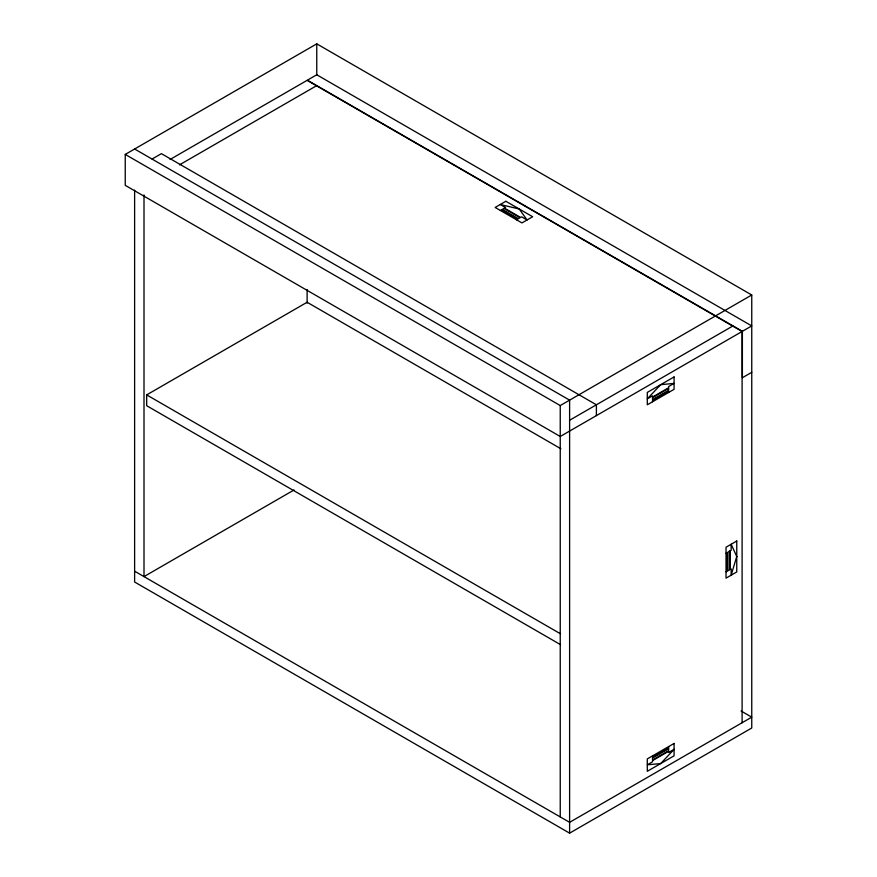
<?xml version="1.0" encoding="UTF-8"?>
<svg xmlns="http://www.w3.org/2000/svg" width="877" height="877" viewBox="0 0 877 877"><rect width="100%" height="100%" fill="white"/><g stroke="black" fill="none" stroke-linecap="round" stroke-linejoin="round"><path stroke-width="1.32" d="M742.106 722.736L742.106 331.484L560.239 436.483L125.247 185.343L125.247 154.418L316.761 43.85L751.753 294.99L751.753 727.998L569.611 833.15L134.619 582.01L134.619 190.112M152.094 159.022L161.412 153.65L596.393 404.79L596.393 415.61M170.072 159.471L307.114 80.344L742.106 331.484M179.445 164.887L316.498 85.76M560.546 644.661L146.678 405.711L146.678 394.891L307.114 302.258L560.896 448.772M500.383 210.48L501.567 209.8L517.682 219.097L516.498 219.787M294.047 489.969L144.003 576.595L144.003 194.924M125.247 154.418L560.239 405.558L751.753 294.99M569.611 420.247L732.733 326.069M742.38 331.331L751.753 325.915L316.761 74.775L307.388 80.191L742.38 331.331L742.38 377.724L751.753 372.308M726.035 553.255L727.219 552.565L727.219 571.179L726.035 571.859M134.619 149.002L569.611 400.142L569.611 833.15M741.087 711.006L751.753 717.167L569.611 822.33L134.619 571.19M146.678 394.891L560.546 633.841M668.636 392.457L668.636 391.098L652.521 400.394L652.521 401.765M668.636 746.601L668.636 747.971L652.521 757.268L652.521 755.897M560.239 405.558L560.239 816.915M316.761 43.85L316.761 75.367M307.114 289.476L307.114 303.157M736.757 556.489L731.155 575.18L731.155 568.899L730.102 569.513L730.102 550.909L731.155 550.296L731.155 544.255L736.757 556.489M660.677 384.685L647.292 398.871L652.521 395.856L652.521 397.073L668.636 387.766L668.636 386.549L674.073 383.402L660.677 384.685M674.073 749.375L660.677 763.56L647.292 764.832L652.521 761.817L652.521 760.6L668.636 751.293L668.636 752.51L674.073 749.375M505.865 201.271L495.154 207.465L521.936 222.922L532.646 216.74L505.865 201.271M503.946 208.43L502.247 209.406L518.362 218.713L520.05 217.726L503.946 208.43M505.503 207.52L504.45 208.134L520.565 217.441L521.618 216.827L527.055 219.974L519.261 209.011L500.274 204.505L505.503 207.52M674.073 376.946L647.292 392.414L647.292 404.79L674.073 389.322L674.073 376.946M668.636 388.358L652.521 397.654L652.521 399.616L668.636 390.309L668.636 388.358M736.757 541.032L726.035 547.215L726.035 578.14L736.757 571.957L736.757 541.032M729.598 551.194L727.899 552.181L727.899 570.784L729.598 569.809L729.598 551.194M674.073 743.455L647.292 758.923L647.292 771.289L674.073 755.831L674.073 743.455M668.636 748.75L652.521 758.057L652.521 760.008L668.636 750.712L668.636 748.75"/></g></svg>
